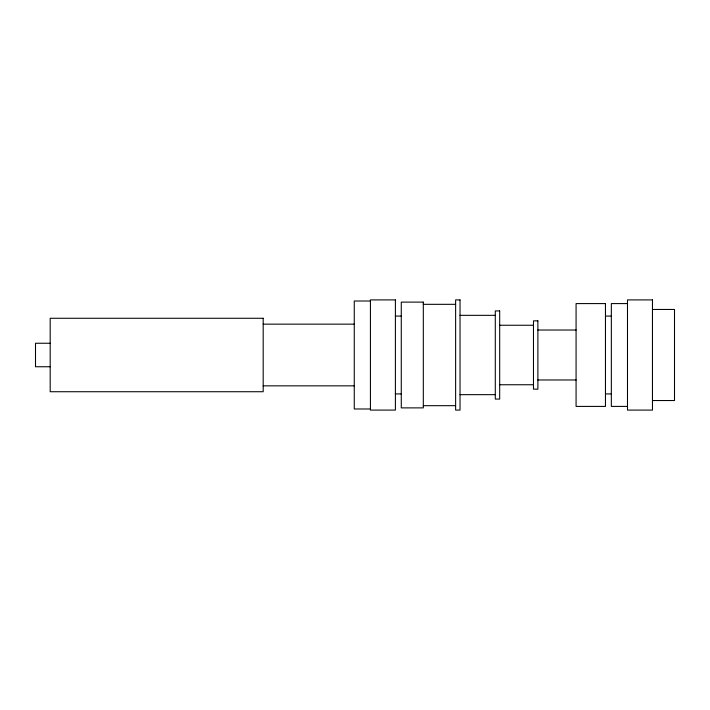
<?xml version="1.0" encoding="UTF-8"?>
<svg xmlns="http://www.w3.org/2000/svg" width="710" height="710" viewBox="0 0 710 710"><rect width="100%" height="100%" fill="white"/><g stroke="black" fill="none" stroke-linecap="round" stroke-linejoin="round"><path stroke-width="1.06" d="M370.425 301.013L354.263 301.013L354.263 408.987L370.425 408.987M627.489 303.587L611.337 303.587L611.337 406.413L627.489 406.413M423.311 304.324L455.625 304.324M652.463 309.462L674.5 309.462L674.5 400.538L652.463 400.538M460.027 315.338L495.287 315.338M395.399 316.074L401.274 316.074M605.461 316.074L611.337 316.074M263.188 324.15L354.263 324.15M499.689 325.251L533.476 325.251M537.887 330.026L576.076 330.026M50.188 343.249L35.5 343.249L35.5 366.75L50.188 366.75M537.887 379.974L576.076 379.974M499.689 384.749L533.476 384.749M263.188 385.849L354.263 385.849M395.399 393.926L401.274 393.926M605.461 393.926L611.337 393.926M460.027 394.662L495.287 394.662M423.311 405.676L455.625 405.676M395.399 299.913L370.425 299.913L370.425 410.087L395.399 410.087L395.399 299.913M460.027 299.913L455.625 299.913L455.625 410.087L460.027 410.087L460.027 299.913M652.463 299.913L627.489 299.913L627.489 410.087L652.463 410.087L652.463 299.913M423.311 302.114L401.274 302.114L401.274 407.886L423.311 407.886L423.311 302.114M605.461 303.587L576.076 303.587L576.076 406.413L605.461 406.413L605.461 303.587M499.689 310.927L495.287 310.927L495.287 399.073L499.689 399.073L499.689 310.927M263.188 318.275L50.188 318.275L50.188 391.725L263.188 391.725L263.188 318.275M537.887 320.849L533.476 320.849L533.476 389.151L537.887 389.151L537.887 320.849"/></g></svg>
